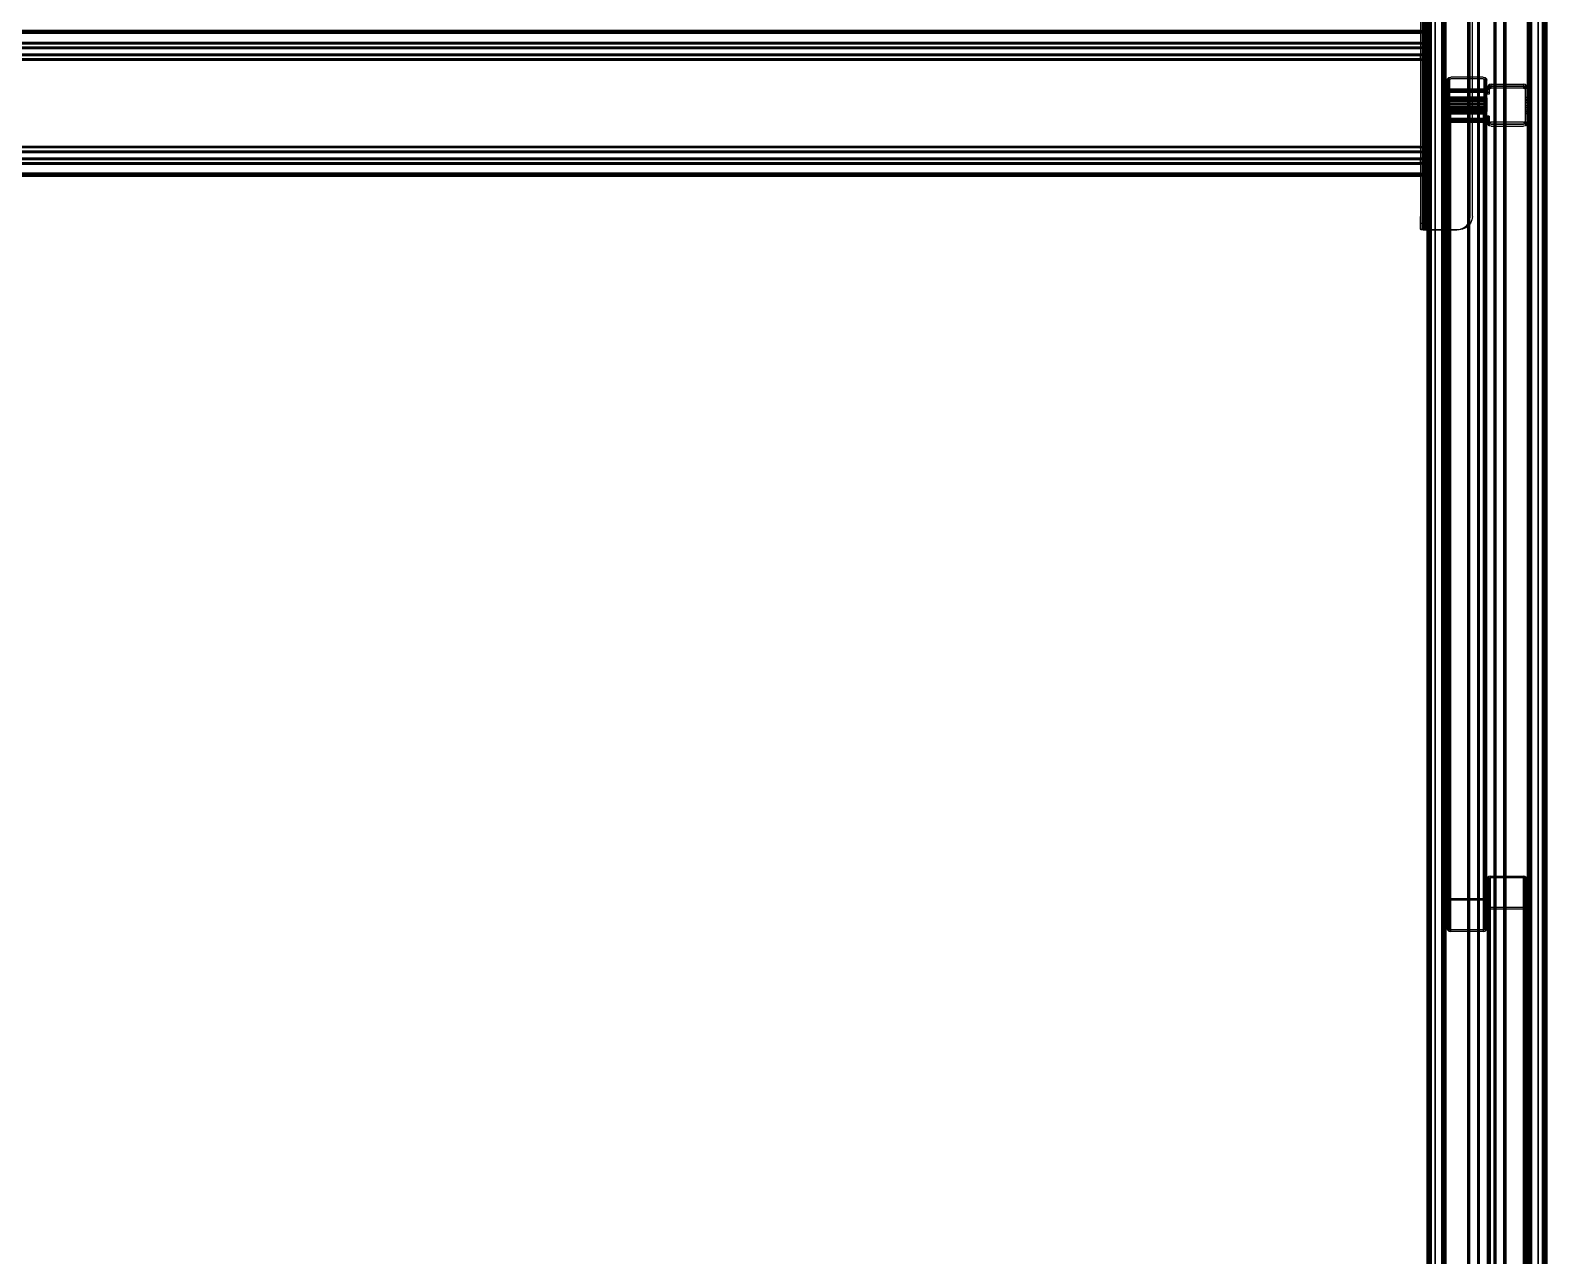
# Model space of a CAD drawing. Header units: inches. Extents: x -13 to 423, y -240 to 292.
# Drawn here: x 25.4 to 36.8, y -176.57 to -167.36 of the extents above; entities that cross this region are included whole.
import ezdxf

# ---------------------------------------------------------------- set-up
doc = ezdxf.new("R2010")
doc.units = ezdxf.units.IN
doc.header["$LTSCALE"] = 15
doc.header["$MEASUREMENT"] = 0

# ---------------------------------------------------------------- blocks, each defined once
blk = doc.blocks.new('FRONT_VIEW_BLOCK')
at = {"layer": 'OUTLINES', "color": 5}
for p, q in [((3.5896, 4.7451), (3.5896, -0.1549)), ((3.5897, 4.7456), (3.5897, -0.1544)), ((3.5897, -0.1549), (3.5897, 4.7451)), ((3.59, 4.7456), (3.59, -0.1544)), ((3.59, 4.7451), (3.59, -0.1549)), ((3.5902, -0.1544), (3.5902, 4.7456)), ((3.5902, 4.7451), (3.5902, -0.1549)), ((3.5912, 4.7456), (3.5912, -0.1544)), ((3.5912, 4.7451), (3.5912, -0.1549)), ((3.5913, -0.1544), (3.5913, 4.7456)), ((3.5913, 4.7451), (3.5913, -0.1549)), ((3.5914, -0.1544), (3.5914, 4.7456)), ((3.5914, -0.1549), (3.5914, 4.7451)), ((3.5915, 4.7456), (3.5915, -0.1544)), ((3.5915, -0.1549), (3.5915, 4.7451)), ((3.592, -0.1544), (3.592, 4.7456)), ((3.592, -0.1549), (3.592, 4.7451)), ((3.5928, 4.7456), (3.5928, -0.1544)), ((3.5928, -0.1549), (3.5928, 4.7451)), ((3.5959, 4.7456), (3.5959, -0.1544)), ((3.5959, -0.1549), (3.5959, 4.7451)), ((3.6008, -0.1544), (3.6008, 4.7456)), ((3.6008, 4.7451), (3.6008, -0.1549)), ((3.6016, 4.7456), (3.6016, -0.1544)), ((3.6016, 4.7451), (3.6016, -0.1549)), ((3.6021, 4.7456), (3.6021, -0.1544)), ((3.6021, -0.1549), (3.6021, 4.7451)), ((3.6022, 4.7456), (3.6022, -0.1544)), ((3.6022, 4.7451), (3.6022, -0.1549)), ((3.6023, -0.1544), (3.6023, 4.7456)), ((3.6023, 4.7451), (3.6023, -0.1549)), ((3.6024, -0.1544), (3.6024, 4.7456)), ((3.6024, -0.1549), (3.6024, 4.7451)), ((3.6034, -0.1544), (3.6034, 4.7456)), ((3.6034, 4.7451), (3.6034, -0.1549)), ((3.6036, -0.1544), (3.6036, 4.7456)), ((3.6036, -0.1549), (3.6036, 4.7451)), ((3.6039, 4.7456), (3.6039, -0.1544)), ((3.6039, -0.1549), (3.6039, 4.7451)), ((3.604, -0.1549), (3.604, 4.7451)), ((3.6204, 4.7456), (3.6204, -0.1544)), ((3.6204, -0.1549), (3.6204, 4.7451)), ((3.6208, -0.1544), (3.6208, 4.7456)), ((3.6208, 4.7451), (3.6208, -0.1549)), ((3.6216, 4.7456), (3.6216, -0.1544)), ((3.6216, -0.1549), (3.6216, 4.7451)), ((3.6278, 4.7456), (3.6278, -0.1544)), ((3.6278, -0.1549), (3.6278, 4.7451)), ((3.6286, -0.1544), (3.6286, 4.7456)), ((3.6286, 4.7451), (3.6286, -0.1549)), ((3.629, 4.7456), (3.629, -0.1544)), ((3.629, -0.1549), (3.629, 4.7451)), ((3.6401, -0.1544), (3.6401, 4.7456)), ((3.6401, 4.7451), (3.6401, -0.1549)), ((3.6405, 4.7456), (3.6405, -0.1544)), ((3.6405, -0.1549), (3.6405, 4.7451)), ((3.6413, -0.1544), (3.6413, 4.7456)), ((3.6413, 4.7451), (3.6413, -0.1549)), ((3.6475, -0.1544), (3.6475, 4.7456)), ((3.6475, 4.7451), (3.6475, -0.1549)), ((3.6483, 4.7456), (3.6483, -0.1544)), ((3.6483, -0.1549), (3.6483, 4.7451)), ((3.6484, 4.7456), (3.6484, -0.1544)), ((3.6484, -0.1549), (3.6484, 4.7451)), ((3.6488, -0.1544), (3.6488, 4.7456)), ((3.6488, 4.7451), (3.6488, -0.1549)), ((3.6651, -0.1544), (3.6651, 4.7456)), ((3.6653, -0.1544), (3.6653, 4.7456)), ((3.6653, 4.7451), (3.6653, -0.1549)), ((3.6655, -0.1544), (3.6655, 4.7456)), ((3.6655, -0.1549), (3.6655, 4.7451)), ((3.6658, 4.7456), (3.6658, -0.1544)), ((3.6658, -0.1549), (3.6658, 4.7451)), ((3.6667, -0.1544), (3.6667, 4.7456)), ((3.6667, -0.1549), (3.6667, 4.7451)), ((3.6668, 4.7456), (3.6668, -0.1544)), ((3.6668, -0.1549), (3.6668, 4.7451)), ((3.6669, 4.7456), (3.6669, -0.1544)), ((3.6669, 4.7451), (3.6669, -0.1549)), ((3.667, -0.1544), (3.667, 4.7456)), ((3.667, 4.7451), (3.667, -0.1549)), ((3.6675, 4.7456), (3.6675, -0.1544)), ((3.6675, 4.7451), (3.6675, -0.1549)), ((3.6683, 4.7456), (3.6683, -0.1544)), ((3.6683, -0.1549), (3.6683, 4.7451)), ((3.6732, -0.1544), (3.6732, 4.7456)), ((3.6732, 4.7451), (3.6732, -0.1549)), ((3.6764, -0.1544), (3.6764, 4.7456)), ((3.6764, 4.7451), (3.6764, -0.1549)), ((3.6772, -0.1544), (3.6772, 4.7456)), ((3.6772, -0.1549), (3.6772, 4.7451)), ((3.6777, -0.1544), (3.6777, 4.7456)), ((3.6777, 4.7451), (3.6777, -0.1549)), ((3.6778, -0.1544), (3.6778, 4.7456)), ((3.6778, -0.1549), (3.6778, 4.7451)), ((3.6779, 4.7456), (3.6779, -0.1544)), ((3.6779, -0.1549), (3.6779, 4.7451)), ((3.678, 4.7456), (3.678, -0.1544)), ((3.678, 4.7451), (3.678, -0.1549)), ((3.6789, 4.7456), (3.6789, -0.1544)), ((3.6789, -0.1549), (3.6789, 4.7451)), ((3.6791, 4.7456), (3.6791, -0.1544)), ((3.6791, 4.7451), (3.6791, -0.1549)), ((3.6794, -0.1544), (3.6794, 4.7456)), ((3.6794, 4.7451), (3.6794, -0.1549)), ((3.6796, 4.7456), (3.6796, -0.1544)), ((3.5851, 4.1143), (3.5851, 4.3143)), ((3.5862, 4.1143), (3.5862, 4.3143)), ((3.5867, 4.3143), (3.5867, 4.1143)), ((3.5877, 4.3143), (3.5877, 4.1143)), ((3.5878, 4.1143), (3.5878, 4.3143)), ((3.5885, 4.3143), (3.5885, 4.1143)), ((3.5894, 4.3143), (3.5894, 4.1143)), ((3.5899, 4.1143), (3.5899, 4.3143)), ((3.5901, 4.1143), (3.5901, 4.3143)), ((3.5907, 4.3143), (3.5907, 4.1143)), ((3.591, 4.1143), (3.591, 4.3143)), ((3.5915, 4.3143), (3.5915, 4.1143)), ((3.5923, 4.1143), (3.5923, 4.3143)), ((3.5847, 4.3043), (3.5847, 4.1243)), ((3.5863, 4.3043), (3.5863, 4.1243)), ((3.5882, 4.3043), (3.5882, 4.1243)), ((3.5898, 4.1243), (3.5898, 4.3043)), ((3.6222, 4.1243), (3.6222, 4.3043)), ((3.6238, 4.1243), (3.6238, 4.3043)), ((3.5847, 4.264), (-0.4153, 4.264)), ((3.5847, 4.2631), (-0.4153, 4.2631)), ((-0.4153, 4.2629), (3.5847, 4.2629)), ((-0.4153, 4.2625), (3.5847, 4.2625)), ((-0.4153, 4.2619), (3.5847, 4.2619)), ((-0.4137, 4.264), (3.5863, 4.264)), ((-0.4137, 4.2631), (3.5863, 4.2631)), ((3.5863, 4.2629), (-0.4137, 4.2629)), ((3.5863, 4.2625), (-0.4137, 4.2625)), ((3.5863, 4.2619), (-0.4137, 4.2619)), ((3.5847, 4.2631), (3.5847, 4.264)), ((3.5847, 4.2619), (3.5847, 4.2631)), ((3.5847, 4.2619), (3.5847, 4.2625)), ((3.5847, 4.2619), (3.5847, 4.2554)), ((3.5863, 4.264), (3.5863, 4.2631)), ((3.5863, 4.2631), (3.5863, 4.2619)), ((3.5863, 4.2625), (3.5863, 4.2619)), ((3.5863, 4.2619), (3.5863, 4.2554)), ((3.5847, 4.2551), (-0.4153, 4.2551)), ((-0.4153, 4.2547), (3.5847, 4.2547)), ((3.5847, 4.2541), (-0.4153, 4.2541)), ((-0.4153, 4.2515), (3.5847, 4.2515)), ((3.5847, 4.2509), (-0.4153, 4.2509)), ((-0.4153, 4.2506), (3.5847, 4.2506)), ((-0.4137, 4.2551), (3.5863, 4.2551)), ((3.5863, 4.2547), (-0.4137, 4.2547)), ((-0.4137, 4.2541), (3.5863, 4.2541)), ((3.5863, 4.2515), (-0.4137, 4.2515)), ((-0.4137, 4.2509), (3.5863, 4.2509)), ((3.5863, 4.2506), (-0.4137, 4.2506)), ((3.5847, 4.2547), (3.5847, 4.2554)), ((3.5847, 4.2541), (3.5847, 4.2547)), ((3.5847, 4.2545), (3.5847, 4.2521)), ((3.5847, 4.2536), (3.5847, 4.2541)), ((3.5847, 4.2536), (3.5847, 4.2511)), ((3.5847, 4.2515), (3.5847, 4.2521)), ((3.5847, 4.2509), (3.5847, 4.2515)), ((3.5847, 4.2502), (3.5847, 4.2509)), ((3.5847, 4.2502), (3.5847, 4.2465)), ((3.5863, 4.2554), (3.5863, 4.2547)), ((3.5863, 4.2547), (3.5863, 4.2541)), ((3.5863, 4.2545), (3.5863, 4.2521)), ((3.5863, 4.2541), (3.5863, 4.2536)), ((3.5863, 4.2511), (3.5863, 4.2536)), ((3.5863, 4.2521), (3.5863, 4.2515)), ((3.5863, 4.2515), (3.5863, 4.2509)), ((3.5863, 4.2509), (3.5863, 4.2502)), ((3.5863, 4.2502), (3.5863, 4.2465)), ((-0.4153, 4.2461), (3.5847, 4.2461)), ((3.5847, 4.2458), (-0.4153, 4.2458)), ((-0.4153, 4.2451), (3.5847, 4.2451)), ((3.5847, 4.2426), (-0.4153, 4.2426)), ((-0.4153, 4.242), (3.5847, 4.242)), ((-0.4153, 4.2419), (3.5847, 4.2419)), ((3.5847, 4.2416), (-0.4153, 4.2416)), ((3.5863, 4.2461), (-0.4137, 4.2461)), ((-0.4137, 4.2458), (3.5863, 4.2458)), ((3.5863, 4.2451), (-0.4137, 4.2451)), ((-0.4137, 4.2426), (3.5863, 4.2426)), ((3.5863, 4.242), (-0.4137, 4.242)), ((3.5863, 4.2419), (-0.4137, 4.2419)), ((-0.4137, 4.2416), (3.5863, 4.2416)), ((3.5847, 4.2465), (3.5847, 4.2458)), ((3.5847, 4.2458), (3.5847, 4.2451)), ((3.5847, 4.2455), (3.5847, 4.2431)), ((3.5847, 4.2422), (3.5847, 4.2446)), ((3.5847, 4.2426), (3.5847, 4.242)), ((3.5847, 4.242), (3.5847, 4.2413)), ((3.5847, 4.2413), (3.5847, 4.1773)), ((3.5863, 4.2458), (3.5863, 4.2465)), ((3.5863, 4.2451), (3.5863, 4.2458)), ((3.5863, 4.2455), (3.5863, 4.2431)), ((3.5863, 4.2446), (3.5863, 4.2422)), ((3.5863, 4.242), (3.5863, 4.2426)), ((3.5863, 4.2413), (3.5863, 4.242)), ((3.5863, 4.2413), (3.5863, 4.1773)), ((3.6047, 4.2266), (3.6051, 4.2277)), ((3.6051, 4.2277), (3.6061, 4.2286)), ((3.6051, 4.2277), (3.6051, 3.6105)), ((3.6061, 4.2286), (3.6075, 4.2289)), ((3.6061, 4.2286), (3.6061, 3.6113)), ((3.6061, 4.2266), (3.6063, 4.2272)), ((3.6063, 4.2272), (3.6068, 4.2276)), ((3.6063, 3.6099), (3.6063, 4.2272)), ((3.6068, 4.2276), (3.6075, 4.2277)), ((3.6068, 3.6103), (3.6068, 4.2276)), ((3.6319, 4.2289), (3.6075, 4.2289)), ((3.6319, 4.2277), (3.6075, 4.2277)), ((3.6319, 4.2289), (3.6333, 4.2286)), ((3.6319, 4.2277), (3.6326, 4.2276)), ((3.6326, 3.6103), (3.6326, 4.2276)), ((3.6326, 4.2276), (3.6331, 4.2272)), ((3.6331, 3.6099), (3.6331, 4.2272)), ((3.6331, 4.2272), (3.6333, 4.2266)), ((3.6333, 4.2286), (3.6343, 4.2277)), ((3.6333, 4.2286), (3.6333, 3.6113)), ((3.6343, 4.2277), (3.6347, 4.2266)), ((3.6343, 4.2277), (3.6343, 3.6105)), ((3.604, 4.2201), (3.604, 4.2194)), ((3.604, 4.2193), (3.604, 4.2201)), ((3.604, 4.2201), (3.633, 4.2201)), ((3.604, 4.2193), (3.604, 4.22)), ((3.604, 4.22), (3.604, 4.2192)), ((3.604, 4.22), (3.633, 4.22)), ((3.604, 4.2197), (3.604, 4.219)), ((3.604, 4.2197), (3.633, 4.2197)), ((3.604, 4.2189), (3.604, 4.2196)), ((3.633, 4.2196), (3.604, 4.2196)), ((3.604, 4.2187), (3.604, 4.2194)), ((3.633, 4.2194), (3.604, 4.2194)), ((3.633, 4.2193), (3.604, 4.2193)), ((3.604, 4.2193), (3.604, 4.2186)), ((3.633, 4.2192), (3.604, 4.2192)), ((3.633, 4.219), (3.604, 4.219)), ((3.633, 4.2189), (3.604, 4.2189)), ((3.633, 4.2187), (3.604, 4.2187)), ((3.604, 4.2187), (3.604, 4.2181)), ((3.633, 4.2186), (3.604, 4.2186)), ((3.604, 4.218), (3.604, 4.2186)), ((3.633, 4.2181), (3.604, 4.2181)), ((3.633, 4.218), (3.604, 4.218)), ((3.604, 4.2176), (3.633, 4.2176)), ((3.633, 4.2175), (3.604, 4.2175)), ((3.604, 4.2171), (3.604, 4.2164)), ((3.604, 4.2163), (3.604, 4.2169)), ((3.604, 4.2157), (3.604, 4.2163)), ((3.604, 4.2159), (3.604, 4.2153)), ((3.604, 4.2151), (3.604, 4.2157)), ((3.6047, 4.2266), (3.6047, 4.2239)), ((3.6047, 3.6093), (3.6047, 4.2266)), ((3.6047, 4.2239), (3.6047, 3.6067)), ((3.6061, 4.2239), (3.6047, 4.2239)), ((3.6061, 3.6093), (3.6061, 4.2266)), ((3.6061, 4.2266), (3.6061, 4.2239)), ((3.6061, 4.2239), (3.6061, 3.6067)), ((3.633, 4.2194), (3.633, 4.2201)), ((3.633, 4.2201), (3.633, 4.2193)), ((3.633, 4.22), (3.633, 4.2193)), ((3.633, 4.2192), (3.633, 4.22)), ((3.633, 4.219), (3.633, 4.2197)), ((3.633, 4.2196), (3.633, 4.2189)), ((3.633, 4.2194), (3.633, 4.2187)), ((3.633, 4.2186), (3.633, 4.2193)), ((3.633, 4.2181), (3.633, 4.2187)), ((3.633, 4.2186), (3.633, 4.218)), ((3.633, 4.2164), (3.633, 4.2171)), ((3.633, 4.2169), (3.633, 4.2163)), ((3.633, 4.2163), (3.633, 4.2157)), ((3.633, 4.2153), (3.633, 4.2159)), ((3.633, 4.2157), (3.633, 4.2151)), ((3.6333, 4.2064), (3.6333, 4.2266)), ((3.6347, 4.2064), (3.6347, 4.2266)), ((3.6355, 4.2222), (3.6351, 4.2208)), ((3.6351, 4.2176), (3.6351, 4.2208)), ((3.6351, 4.2208), (3.6351, 4.2193)), ((3.6351, 4.2193), (3.6355, 4.2207)), ((3.6351, 4.2161), (3.6351, 4.2193)), ((3.6351, 4.2161), (3.6351, 4.2176)), ((3.6351, 4.2176), (3.6365, 4.2176)), ((3.6365, 4.2161), (3.6351, 4.2161)), ((3.6365, 4.2233), (3.6355, 4.2222)), ((3.6355, 4.2222), (3.6355, 4.2207)), ((3.6355, 4.2207), (3.6365, 4.2217)), ((3.6379, 4.2236), (3.6365, 4.2233)), ((3.6365, 4.2233), (3.6365, 4.2217)), ((3.6365, 4.2217), (3.6379, 4.2221)), ((3.6367, 4.2215), (3.6365, 4.2208)), ((3.6365, 4.2208), (3.6365, 4.2193)), ((3.6365, 4.2176), (3.6365, 4.2208)), ((3.6365, 4.2193), (3.6367, 4.22)), ((3.6365, 4.2193), (3.6365, 4.2161)), ((3.6365, 4.2176), (3.6365, 4.2161)), ((3.6372, 4.2221), (3.6367, 4.2215)), ((3.6367, 4.22), (3.6367, 4.2215)), ((3.6367, 4.22), (3.6372, 4.2205)), ((3.6379, 4.2222), (3.6372, 4.2221)), ((3.6372, 4.2205), (3.6372, 4.2221)), ((3.6372, 4.2205), (3.6379, 4.2207)), ((3.6379, 4.2221), (3.6379, 4.2236)), ((3.6379, 4.2236), (3.6623, 4.2236)), ((3.6379, 4.2207), (3.6379, 4.2222)), ((3.6379, 4.2222), (3.6623, 4.2222)), ((3.6623, 4.2221), (3.6379, 4.2221)), ((3.6623, 4.2207), (3.6379, 4.2207)), ((3.6623, 4.2236), (3.6623, 4.2221)), ((3.6637, 4.2233), (3.6623, 4.2236)), ((3.663, 4.2221), (3.6623, 4.2222)), ((3.6623, 4.2222), (3.6623, 4.2207)), ((3.6623, 4.2221), (3.6637, 4.2217)), ((3.6623, 4.2207), (3.663, 4.2205)), ((3.663, 4.2205), (3.663, 4.2221)), ((3.6635, 4.2215), (3.663, 4.2221)), ((3.663, 4.2205), (3.6635, 4.22)), ((3.6635, 4.22), (3.6635, 4.2215)), ((3.6637, 4.2208), (3.6635, 4.2215)), ((3.6635, 4.22), (3.6637, 4.2193)), ((3.6637, 4.2233), (3.6637, 4.2217)), ((3.6647, 4.2222), (3.6637, 4.2233)), ((3.6637, 4.2217), (3.6647, 4.2207)), ((3.6637, 4.2208), (3.6637, 4.1964)), ((3.6637, 4.1949), (3.6637, 4.2193)), ((3.6647, 4.2222), (3.6647, 4.2207)), ((3.6651, 4.2208), (3.6647, 4.2222)), ((3.6647, 4.2207), (3.6651, 4.2193)), ((3.6651, 4.2208), (3.6651, 4.1964)), ((3.6651, 4.1949), (3.6651, 4.2193)), ((3.6038, 4.2087), (3.6038, 4.2093)), ((3.6038, 4.2089), (3.6038, 4.2076)), ((3.6038, 4.2076), (3.6038, 4.2088)), ((3.6038, 4.2081), (3.6038, 4.2088)), ((3.6038, 4.2085), (3.6038, 4.2078)), ((3.6038, 4.2073), (3.6038, 4.2079)), ((3.6038, 4.2072), (3.6038, 4.2066)), ((3.6038, 4.2071), (3.6038, 4.2062)), ((3.6038, 4.2063), (3.6038, 4.2071)), ((3.6038, 4.2067), (3.6038, 4.2061)), ((3.6038, 4.2058), (3.6038, 4.2064)), ((3.604, 4.214), (3.604, 4.2132)), ((3.633, 4.214), (3.604, 4.214)), ((3.604, 4.2129), (3.604, 4.2138)), ((3.604, 4.2138), (3.633, 4.2138)), ((3.604, 4.2136), (3.633, 4.2136)), ((3.604, 4.2128), (3.604, 4.2133)), ((3.604, 4.2133), (3.633, 4.2133)), ((3.633, 4.2132), (3.604, 4.2132)), ((3.633, 4.2129), (3.604, 4.2129)), ((3.604, 4.2128), (3.604, 4.2122)), ((3.604, 4.2115), (3.604, 4.2123)), ((3.604, 4.2122), (3.604, 4.2114)), ((3.604, 4.2121), (3.633, 4.2121)), ((3.604, 4.2119), (3.604, 4.2109)), ((3.633, 4.2119), (3.604, 4.2119)), ((3.633, 4.2118), (3.604, 4.2118)), ((3.604, 4.2106), (3.604, 4.2116)), ((3.633, 4.2116), (3.604, 4.2116)), ((3.604, 4.2107), (3.604, 4.2115)), ((3.604, 4.2114), (3.604, 4.2105)), ((3.633, 4.2111), (3.604, 4.2111)), ((3.633, 4.2109), (3.604, 4.2109)), ((3.604, 4.2108), (3.633, 4.2108)), ((3.604, 4.2097), (3.604, 4.2107)), ((3.633, 4.2106), (3.604, 4.2106)), ((3.604, 4.2106), (3.604, 4.2101)), ((3.604, 4.2105), (3.604, 4.2096)), ((3.604, 4.2093), (3.604, 4.2098)), ((3.604, 4.2087), (3.604, 4.2097)), ((3.604, 4.2096), (3.633, 4.2096)), ((3.604, 4.2096), (3.604, 4.2086)), ((3.604, 4.2095), (3.604, 4.2085)), ((3.633, 4.2095), (3.604, 4.2095)), ((3.604, 4.2093), (3.604, 4.2087)), ((3.633, 4.2093), (3.604, 4.2093)), ((3.604, 4.2082), (3.604, 4.2092)), ((3.633, 4.2092), (3.604, 4.2092)), ((3.604, 4.2076), (3.604, 4.2089)), ((3.604, 4.2088), (3.604, 4.2076)), ((3.604, 4.2088), (3.604, 4.2081)), ((3.604, 4.2077), (3.604, 4.2087)), ((3.633, 4.2086), (3.604, 4.2086)), ((3.604, 4.2086), (3.604, 4.208)), ((3.604, 4.2086), (3.604, 4.2075)), ((3.604, 4.2078), (3.604, 4.2085)), ((3.633, 4.2085), (3.604, 4.2085)), ((3.604, 4.2083), (3.633, 4.2083)), ((3.604, 4.2077), (3.604, 4.2083)), ((3.633, 4.2082), (3.604, 4.2082)), ((3.604, 4.208), (3.604, 4.2075)), ((3.604, 4.2079), (3.604, 4.2073)), ((3.604, 4.2066), (3.604, 4.2077)), ((3.604, 4.2075), (3.604, 4.2065)), ((3.604, 4.2066), (3.604, 4.2072)), ((3.604, 4.2062), (3.604, 4.2071)), ((3.604, 4.2071), (3.604, 4.2063)), ((3.604, 4.207), (3.604, 4.206)), ((3.633, 4.207), (3.604, 4.207)), ((3.604, 4.2061), (3.604, 4.2067)), ((3.604, 4.2057), (3.604, 4.2067)), ((3.633, 4.2067), (3.604, 4.2067)), ((3.633, 4.2066), (3.604, 4.2066)), ((3.604, 4.2056), (3.604, 4.2066)), ((3.604, 4.2065), (3.604, 4.2055)), ((3.604, 4.2064), (3.604, 4.2058)), ((3.633, 4.206), (3.604, 4.206)), ((3.604, 4.206), (3.604, 4.2054)), ((3.633, 4.2057), (3.604, 4.2057)), ((3.604, 4.2051), (3.604, 4.2057)), ((3.604, 4.2047), (3.604, 4.2056)), ((3.604, 4.2055), (3.604, 4.2045)), ((3.604, 4.2049), (3.604, 4.2044)), ((3.604, 4.2038), (3.604, 4.2047)), ((3.604, 4.2046), (3.604, 4.2036)), ((3.633, 4.2046), (3.604, 4.2046)), ((3.604, 4.2045), (3.604, 4.2037)), ((3.604, 4.2044), (3.633, 4.2044)), ((3.604, 4.2034), (3.604, 4.2043)), ((3.633, 4.2043), (3.604, 4.2043)), ((3.6047, 4.209), (3.6047, 4.2064)), ((3.6047, 3.5918), (3.6047, 4.209)), ((3.6047, 4.209), (3.6061, 4.209)), ((3.6047, 4.2064), (3.6047, 3.5891)), ((3.6051, 4.2052), (3.6047, 4.2064)), ((3.6051, 4.2052), (3.6051, 3.5879)), ((3.6061, 4.2044), (3.6051, 4.2052)), ((3.6061, 4.209), (3.6061, 4.2064)), ((3.6061, 4.209), (3.6061, 3.5918)), ((3.6063, 4.2058), (3.6061, 4.2064)), ((3.6061, 4.2064), (3.6061, 3.5891)), ((3.6061, 4.2044), (3.6061, 3.5871)), ((3.6075, 4.2041), (3.6061, 4.2044)), ((3.6063, 3.5885), (3.6063, 4.2058)), ((3.6068, 4.2054), (3.6063, 4.2058)), ((3.6068, 3.5881), (3.6068, 4.2054)), ((3.6075, 4.2052), (3.6068, 4.2054)), ((3.6075, 3.5879), (3.6075, 4.2052)), ((3.6075, 4.2052), (3.6319, 4.2052)), ((3.6326, 4.2054), (3.6319, 4.2052)), ((3.6319, 4.2052), (3.6319, 3.5879)), ((3.6333, 4.2044), (3.6319, 4.2041)), ((3.6331, 4.2058), (3.6326, 4.2054)), ((3.6326, 3.5881), (3.6326, 4.2054)), ((3.633, 4.2132), (3.633, 4.214)), ((3.633, 4.2138), (3.633, 4.2129)), ((3.633, 4.2133), (3.633, 4.2128)), ((3.633, 4.2122), (3.633, 4.2128)), ((3.633, 4.2123), (3.633, 4.2115)), ((3.633, 4.2114), (3.633, 4.2122)), ((3.633, 4.2109), (3.633, 4.2119)), ((3.633, 4.2116), (3.633, 4.2106)), ((3.633, 4.2115), (3.633, 4.2107)), ((3.633, 4.2105), (3.633, 4.2114)), ((3.633, 4.2107), (3.633, 4.2097)), ((3.633, 4.2101), (3.633, 4.2106)), ((3.633, 4.2096), (3.633, 4.2105)), ((3.633, 4.2098), (3.633, 4.2093)), ((3.633, 4.2097), (3.633, 4.2087)), ((3.633, 4.2086), (3.633, 4.2096)), ((3.633, 4.2085), (3.633, 4.2095)), ((3.633, 4.2092), (3.633, 4.2082)), ((3.633, 4.2087), (3.633, 4.2077)), ((3.633, 4.208), (3.633, 4.2086)), ((3.633, 4.2075), (3.633, 4.2086)), ((3.633, 4.2083), (3.633, 4.2077)), ((3.633, 4.2075), (3.633, 4.208)), ((3.633, 4.2077), (3.633, 4.2066)), ((3.633, 4.2065), (3.633, 4.2075)), ((3.633, 4.2072), (3.633, 4.2066)), ((3.633, 4.206), (3.633, 4.207)), ((3.633, 4.2067), (3.633, 4.2057)), ((3.633, 4.2066), (3.633, 4.2056)), ((3.633, 4.2055), (3.633, 4.2065)), ((3.633, 4.2054), (3.633, 4.206)), ((3.633, 4.2057), (3.633, 4.2051)), ((3.633, 4.2056), (3.633, 4.2047)), ((3.633, 4.2045), (3.633, 4.2055)), ((3.633, 4.2044), (3.633, 4.2049)), ((3.633, 4.2047), (3.633, 4.2038)), ((3.633, 4.2036), (3.633, 4.2046)), ((3.633, 4.2037), (3.633, 4.2045)), ((3.633, 4.2043), (3.633, 4.2034)), ((3.6333, 4.2064), (3.6331, 4.2058)), ((3.6331, 3.5885), (3.6331, 4.2058)), ((3.6333, 4.2135), (3.6347, 4.2135)), ((3.6333, 4.2126), (3.6333, 4.2135)), ((3.6333, 4.2135), (3.6333, 4.2119)), ((3.6333, 4.2126), (3.6347, 4.2126)), ((3.6333, 4.2096), (3.6333, 4.2126)), ((3.6333, 4.2119), (3.6347, 4.2119)), ((3.6333, 4.2119), (3.6333, 4.2085)), ((3.6347, 4.2096), (3.6333, 4.2096)), ((3.6333, 4.2058), (3.6333, 4.2096)), ((3.6333, 4.2085), (3.6347, 4.2085)), ((3.6333, 4.2085), (3.6333, 4.2049)), ((3.6333, 4.2058), (3.6347, 4.2058)), ((3.6333, 4.2031), (3.6333, 4.2058)), ((3.6343, 4.2052), (3.6333, 4.2044)), ((3.6333, 4.2049), (3.6347, 4.2049)), ((3.6333, 4.2049), (3.6333, 4.2027)), ((3.6333, 4.2044), (3.6333, 3.5871)), ((3.6347, 4.2064), (3.6343, 4.2052)), ((3.6343, 4.2052), (3.6343, 3.5879)), ((3.6347, 4.2135), (3.6347, 4.2126)), ((3.6347, 4.2119), (3.6347, 4.2135)), ((3.6347, 4.2126), (3.6347, 4.2096)), ((3.6347, 4.2085), (3.6347, 4.2119)), ((3.6347, 4.2096), (3.6347, 4.2058)), ((3.6347, 4.2049), (3.6347, 4.2085)), ((3.6347, 4.2058), (3.6347, 4.2031)), ((3.6347, 4.2027), (3.6347, 4.2049)), ((3.6637, 4.2138), (3.6651, 4.2138)), ((3.6637, 4.2138), (3.6637, 4.2114)), ((3.6637, 4.2123), (3.6651, 4.2123)), ((3.6637, 4.2098), (3.6637, 4.2123)), ((3.6637, 4.2122), (3.6651, 4.2122)), ((3.6637, 4.2122), (3.6637, 4.2098)), ((3.6637, 4.2114), (3.6651, 4.2114)), ((3.6637, 4.2114), (3.6637, 4.2076)), ((3.6637, 4.2077), (3.6637, 4.2114)), ((3.6637, 4.2098), (3.6651, 4.2098)), ((3.6637, 4.2061), (3.6637, 4.2098)), ((3.6637, 4.2077), (3.6651, 4.2077)), ((3.6637, 4.2044), (3.6637, 4.2077)), ((3.6637, 4.2076), (3.6651, 4.2076)), ((3.6637, 4.2076), (3.6637, 4.2044)), ((3.6637, 4.2061), (3.6651, 4.2061)), ((3.6637, 4.2029), (3.6637, 4.2061)), ((3.6637, 4.2044), (3.6651, 4.2044)), ((3.6637, 4.2044), (3.6637, 4.2031)), ((3.6651, 4.2138), (3.6651, 4.2114)), ((3.6651, 4.2123), (3.6651, 4.2098)), ((3.6651, 4.2098), (3.6651, 4.2122)), ((3.6651, 4.2114), (3.6651, 4.2077)), ((3.6651, 4.2076), (3.6651, 4.2114)), ((3.6651, 4.2061), (3.6651, 4.2098)), ((3.6651, 4.2077), (3.6651, 4.2044)), ((3.6651, 4.2044), (3.6651, 4.2076)), ((3.6651, 4.2029), (3.6651, 4.2061)), ((3.6651, 4.2044), (3.6651, 4.2031)), ((3.633, 4.2041), (3.604, 4.2041)), ((3.604, 4.2031), (3.604, 4.2038)), ((3.604, 4.2037), (3.604, 4.203)), ((3.633, 4.2036), (3.604, 4.2036)), ((3.633, 4.2034), (3.604, 4.2034)), ((3.604, 4.2034), (3.604, 4.2029)), ((3.604, 4.2031), (3.633, 4.2031)), ((3.604, 4.2025), (3.604, 4.2031)), ((3.604, 4.203), (3.604, 4.2024)), ((3.604, 4.2021), (3.604, 4.2026)), ((3.604, 4.2023), (3.604, 4.2014)), ((3.633, 4.2023), (3.604, 4.2023)), ((3.604, 4.2012), (3.604, 4.202)), ((3.633, 4.202), (3.604, 4.202)), ((3.604, 4.2019), (3.633, 4.2019)), ((3.604, 4.2017), (3.633, 4.2017)), ((3.604, 4.2014), (3.633, 4.2014)), ((3.633, 4.2012), (3.604, 4.2012)), ((3.604, 4.2001), (3.604, 4.1995)), ((3.604, 4.1994), (3.604, 4.1999)), ((3.604, 4.1995), (3.604, 4.1989)), ((3.604, 4.1988), (3.604, 4.1994)), ((3.604, 4.1989), (3.604, 4.1983)), ((3.604, 4.1981), (3.604, 4.1988)), ((3.633, 4.1978), (3.604, 4.1978)), ((3.604, 4.1971), (3.604, 4.1976)), ((3.604, 4.1976), (3.633, 4.1976)), ((3.633, 4.1973), (3.604, 4.1973)), ((3.604, 4.1973), (3.604, 4.1966)), ((3.604, 4.1965), (3.604, 4.1971)), ((3.633, 4.1971), (3.604, 4.1971)), ((3.604, 4.1959), (3.604, 4.1966)), ((3.633, 4.1966), (3.604, 4.1966)), ((3.633, 4.1965), (3.604, 4.1965)), ((3.604, 4.1965), (3.604, 4.1958)), ((3.633, 4.1963), (3.604, 4.1963)), ((3.604, 4.1963), (3.604, 4.1956)), ((3.604, 4.1955), (3.604, 4.1962)), ((3.633, 4.1962), (3.604, 4.1962)), ((3.633, 4.196), (3.604, 4.196)), ((3.604, 4.196), (3.604, 4.1952)), ((3.604, 4.1953), (3.604, 4.196)), ((3.604, 4.1951), (3.604, 4.1959)), ((3.633, 4.1959), (3.604, 4.1959)), ((3.633, 4.1958), (3.604, 4.1958)), ((3.633, 4.1956), (3.604, 4.1956)), ((3.604, 4.1955), (3.633, 4.1955)), ((3.604, 4.1953), (3.633, 4.1953)), ((3.633, 4.1952), (3.604, 4.1952)), ((3.604, 4.1951), (3.633, 4.1951)), ((3.6075, 3.5868), (3.6075, 4.2041)), ((3.6075, 4.2041), (3.6319, 4.2041)), ((3.6319, 4.2041), (3.6319, 3.5868)), ((3.633, 4.2038), (3.633, 4.2031)), ((3.633, 4.203), (3.633, 4.2037)), ((3.633, 4.2029), (3.633, 4.2034)), ((3.633, 4.2031), (3.633, 4.2025)), ((3.633, 4.2024), (3.633, 4.203)), ((3.633, 4.2026), (3.633, 4.2021)), ((3.633, 4.2014), (3.633, 4.2023)), ((3.633, 4.202), (3.633, 4.2012)), ((3.633, 4.1995), (3.633, 4.2001)), ((3.633, 4.1999), (3.633, 4.1994)), ((3.633, 4.1989), (3.633, 4.1995)), ((3.633, 4.1994), (3.633, 4.1988)), ((3.633, 4.1983), (3.633, 4.1989)), ((3.633, 4.1988), (3.633, 4.1981)), ((3.633, 4.1976), (3.633, 4.1971)), ((3.633, 4.1966), (3.633, 4.1973)), ((3.633, 4.1971), (3.633, 4.1965)), ((3.633, 4.1966), (3.633, 4.1959)), ((3.633, 4.1958), (3.633, 4.1965)), ((3.633, 4.1956), (3.633, 4.1963)), ((3.633, 4.1962), (3.633, 4.1955)), ((3.633, 4.1952), (3.633, 4.196)), ((3.633, 4.196), (3.633, 4.1953)), ((3.633, 4.1959), (3.633, 4.1951)), ((3.6333, 4.2031), (3.6347, 4.2031)), ((3.6333, 4.2027), (3.6347, 4.2027)), ((3.6351, 4.1964), (3.6351, 4.1996)), ((3.6351, 4.1996), (3.6351, 4.1981)), ((3.6365, 4.1996), (3.6351, 4.1996)), ((3.6351, 4.1981), (3.6351, 4.1949)), ((3.6351, 4.1981), (3.6365, 4.1981)), ((3.6351, 4.1964), (3.6355, 4.195)), ((3.6351, 4.1949), (3.6351, 4.1964)), ((3.6355, 4.1935), (3.6351, 4.1949)), ((3.6355, 4.195), (3.6365, 4.194)), ((3.6355, 4.195), (3.6355, 4.1935)), ((3.6365, 4.1924), (3.6355, 4.1935)), ((3.6365, 4.1964), (3.6365, 4.1996)), ((3.6365, 4.1996), (3.6365, 4.1981)), ((3.6365, 4.1981), (3.6365, 4.1949)), ((3.6365, 4.1964), (3.6367, 4.1957)), ((3.6365, 4.1949), (3.6365, 4.1964)), ((3.6367, 4.1942), (3.6365, 4.1949)), ((3.6365, 4.194), (3.6379, 4.1936)), ((3.6365, 4.194), (3.6365, 4.1924)), ((3.6367, 4.1942), (3.6367, 4.1957)), ((3.6367, 4.1957), (3.6372, 4.1952)), ((3.6372, 4.1936), (3.6367, 4.1942)), ((3.6372, 4.1936), (3.6372, 4.1952)), ((3.6372, 4.1952), (3.6379, 4.195)), ((3.6379, 4.1935), (3.6372, 4.1936)), ((3.6623, 4.195), (3.6379, 4.195)), ((3.6623, 4.1936), (3.6379, 4.1936)), ((3.6379, 4.1935), (3.6623, 4.1935)), ((3.6623, 4.195), (3.663, 4.1952)), ((3.6623, 4.1936), (3.6637, 4.194)), ((3.663, 4.1936), (3.6623, 4.1935)), ((3.663, 4.1952), (3.6635, 4.1957)), ((3.663, 4.1936), (3.663, 4.1952)), ((3.6635, 4.1942), (3.663, 4.1936)), ((3.6635, 4.1957), (3.6637, 4.1964)), ((3.6635, 4.1942), (3.6635, 4.1957)), ((3.6637, 4.1949), (3.6635, 4.1942)), ((3.6637, 4.2031), (3.6651, 4.2031)), ((3.6637, 4.2029), (3.6651, 4.2029)), ((3.6637, 4.2016), (3.6637, 4.2029)), ((3.6637, 4.2016), (3.6651, 4.2016)), ((3.6637, 4.194), (3.6647, 4.195)), ((3.6637, 4.194), (3.6637, 4.1924)), ((3.6647, 4.1935), (3.6637, 4.1924)), ((3.6647, 4.195), (3.6651, 4.1964)), ((3.6647, 4.195), (3.6647, 4.1935)), ((3.6651, 4.1949), (3.6647, 4.1935)), ((3.6651, 4.2016), (3.6651, 4.2029)), ((3.6379, 4.1921), (3.6365, 4.1924)), ((3.6379, 4.1921), (3.6623, 4.1921)), ((3.6637, 4.1924), (3.6623, 4.1921)), ((3.5847, 4.1769), (-0.4153, 4.1769)), ((-0.4153, 4.1766), (3.5847, 4.1766)), ((3.5847, 4.176), (-0.4153, 4.176)), ((3.5847, 4.1734), (-0.4153, 4.1734)), ((-0.4153, 4.1728), (3.5847, 4.1728)), ((3.5847, 4.1724), (-0.4153, 4.1724)), ((-0.4137, 4.1769), (3.5863, 4.1769)), ((3.5863, 4.1766), (-0.4137, 4.1766)), ((-0.4137, 4.176), (3.5863, 4.176)), ((-0.4137, 4.1734), (3.5863, 4.1734)), ((3.5863, 4.1728), (-0.4137, 4.1728)), ((-0.4137, 4.1724), (3.5863, 4.1724)), ((3.5847, 4.1766), (3.5847, 4.1773)), ((3.5847, 4.176), (3.5847, 4.1766)), ((3.5847, 4.1764), (3.5847, 4.1739)), ((3.5847, 4.1754), (3.5847, 4.176)), ((3.5847, 4.1754), (3.5847, 4.173)), ((3.5847, 4.1734), (3.5847, 4.1728)), ((3.5847, 4.1728), (3.5847, 4.1721)), ((3.5847, 4.1721), (3.5847, 4.1683)), ((3.5863, 4.1773), (3.5863, 4.1766)), ((3.5863, 4.1766), (3.5863, 4.176)), ((3.5863, 4.1764), (3.5863, 4.1739)), ((3.5863, 4.176), (3.5863, 4.1754)), ((3.5863, 4.173), (3.5863, 4.1754)), ((3.5863, 4.1728), (3.5863, 4.1734)), ((3.5863, 4.1721), (3.5863, 4.1728)), ((3.5863, 4.1721), (3.5863, 4.1683)), ((-0.4153, 4.168), (3.5847, 4.168)), ((3.5847, 4.1677), (-0.4153, 4.1677)), ((-0.4153, 4.167), (3.5847, 4.167)), ((-0.4153, 4.1645), (3.5847, 4.1645)), ((3.5847, 4.1639), (-0.4153, 4.1639)), ((3.5847, 4.1638), (-0.4153, 4.1638)), ((-0.4153, 4.1635), (3.5847, 4.1635)), ((3.5863, 4.168), (-0.4137, 4.168)), ((-0.4137, 4.1677), (3.5863, 4.1677)), ((3.5863, 4.167), (-0.4137, 4.167)), ((3.5863, 4.1645), (-0.4137, 4.1645)), ((-0.4137, 4.1639), (3.5863, 4.1639)), ((-0.4137, 4.1638), (3.5863, 4.1638)), ((3.5863, 4.1635), (-0.4137, 4.1635)), ((3.5847, 4.1683), (3.5847, 4.1677)), ((3.5847, 4.1677), (3.5847, 4.167)), ((3.5847, 4.1674), (3.5847, 4.165)), ((3.5847, 4.1641), (3.5847, 4.1665)), ((3.5847, 4.1639), (3.5847, 4.1645)), ((3.5847, 4.1632), (3.5847, 4.1639)), ((3.5847, 4.1632), (3.5847, 4.1567)), ((3.5863, 4.1677), (3.5863, 4.1683)), ((3.5863, 4.167), (3.5863, 4.1677)), ((3.5863, 4.1674), (3.5863, 4.165)), ((3.5863, 4.1665), (3.5863, 4.1641)), ((3.5863, 4.1645), (3.5863, 4.1639)), ((3.5863, 4.1639), (3.5863, 4.1632)), ((3.5863, 4.1632), (3.5863, 4.1567)), ((3.5847, 4.1567), (-0.4153, 4.1567)), ((3.5847, 4.1561), (-0.4153, 4.1561)), ((3.5847, 4.1556), (-0.4153, 4.1556)), ((-0.4153, 4.1555), (3.5847, 4.1555)), ((-0.4153, 4.1546), (3.5847, 4.1546)), ((-0.4137, 4.1567), (3.5863, 4.1567)), ((-0.4137, 4.1561), (3.5863, 4.1561)), ((-0.4137, 4.1556), (3.5863, 4.1556)), ((3.5863, 4.1555), (-0.4137, 4.1555)), ((3.5863, 4.1546), (-0.4137, 4.1546)), ((3.5847, 4.1567), (3.5847, 4.1555)), ((3.5847, 4.1567), (3.5847, 4.1561)), ((3.5847, 4.1561), (3.5847, 4.1556)), ((3.5847, 4.1555), (3.5847, 4.1546)), ((3.5863, 4.1555), (3.5863, 4.1567)), ((3.5863, 4.1561), (3.5863, 4.1567)), ((3.5863, 4.1556), (3.5863, 4.1561)), ((3.5863, 4.1546), (3.5863, 4.1555)), ((3.5847, 4.1217), (3.5847, 4.1243)), ((3.5847, 4.1193), (3.5847, 4.1217)), ((3.5847, 4.1193), (3.5882, 4.1193)), ((3.5847, 4.1172), (3.5847, 4.1193)), ((3.5847, 4.1156), (3.5847, 4.1172)), ((3.5847, 4.1146), (3.5847, 4.1156)), ((3.5847, 4.1146), (3.5882, 4.1146)), ((3.5862, 4.1143), (3.5851, 4.1143)), ((3.5878, 4.1143), (3.5862, 4.1143)), ((3.5863, 4.1243), (3.5863, 4.1217)), ((3.5863, 4.1217), (3.5863, 4.1193)), ((3.5898, 4.1193), (3.5863, 4.1193)), ((3.5863, 4.1193), (3.5863, 4.1172)), ((3.5863, 4.1172), (3.5863, 4.1156)), ((3.5863, 4.1156), (3.5863, 4.1146)), ((3.5898, 4.1146), (3.5863, 4.1146)), ((3.5867, 4.1143), (3.5877, 4.1143)), ((3.5877, 4.1143), (3.5894, 4.1143)), ((3.5899, 4.1143), (3.5878, 4.1143)), ((3.5882, 4.1243), (3.5882, 4.1217)), ((3.5882, 4.1217), (3.5882, 4.1193)), ((3.5882, 4.1193), (3.5882, 4.1172)), ((3.5882, 4.1172), (3.5882, 4.1156)), ((3.5882, 4.1156), (3.5882, 4.1146)), ((3.5885, 4.1143), (3.5894, 4.1143)), ((3.5894, 4.1143), (3.5915, 4.1143)), ((3.5894, 4.1143), (3.5907, 4.1143)), ((3.5898, 4.1217), (3.5898, 4.1243)), ((3.5898, 4.1193), (3.5898, 4.1217)), ((3.5898, 4.1172), (3.5898, 4.1193)), ((3.5898, 4.1156), (3.5898, 4.1172)), ((3.5898, 4.1146), (3.5898, 4.1156)), ((3.5922, 4.1143), (3.5899, 4.1143)), ((3.591, 4.1143), (3.5901, 4.1143)), ((3.5907, 4.1143), (3.5922, 4.1143)), ((3.5923, 4.1143), (3.591, 4.1143)), ((3.5915, 4.1143), (3.5938, 4.1143)), ((3.5922, 4.1143), (3.6122, 4.1143)), ((3.5938, 4.1143), (3.5923, 4.1143)), ((3.6138, 4.1143), (3.5938, 4.1143)), ((3.6122, 4.1143), (3.6148, 4.1146)), ((3.6164, 4.1146), (3.6138, 4.1143)), ((3.6148, 4.1146), (3.6172, 4.1156)), ((3.6188, 4.1156), (3.6164, 4.1146)), ((3.6172, 4.1156), (3.6193, 4.1172)), ((3.6209, 4.1172), (3.6188, 4.1156)), ((3.6193, 4.1172), (3.6209, 4.1193)), ((3.6209, 4.1193), (3.6219, 4.1217)), ((3.6224, 4.1193), (3.6209, 4.1172)), ((3.6219, 4.1217), (3.6222, 4.1243)), ((3.6234, 4.1217), (3.6224, 4.1193)), ((3.6238, 4.1243), (3.6234, 4.1217)), ((3.6351, 3.6273), (3.6347, 3.6261)), ((3.6347, 3.6059), (3.6347, 3.6261)), ((3.6361, 3.6281), (3.6351, 3.6273)), ((3.6351, 3.0099), (3.6351, 3.6273)), ((3.6375, 3.6284), (3.6361, 3.6281)), ((3.6361, 3.0108), (3.6361, 3.6281)), ((3.6363, 3.6267), (3.6361, 3.6261)), ((3.6361, 3.6059), (3.6361, 3.6261)), ((3.6368, 3.6271), (3.6363, 3.6267)), ((3.6363, 3.6267), (3.6363, 3.0094)), ((3.6375, 3.6273), (3.6368, 3.6271)), ((3.6368, 3.6271), (3.6368, 3.0098)), ((3.6375, 3.6284), (3.6619, 3.6284)), ((3.6375, 3.0111), (3.6375, 3.6284)), ((3.6375, 3.6273), (3.6619, 3.6273)), ((3.6375, 3.0099), (3.6375, 3.6273)), ((3.6633, 3.6281), (3.6619, 3.6284)), ((3.6619, 3.6284), (3.6619, 3.0111)), ((3.6626, 3.6271), (3.6619, 3.6273)), ((3.6619, 3.6273), (3.6619, 3.0099)), ((3.6626, 3.6271), (3.6626, 3.0098)), ((3.6631, 3.6267), (3.6626, 3.6271)), ((3.6631, 3.6267), (3.6631, 3.0094)), ((3.6633, 3.6261), (3.6631, 3.6267)), ((3.6643, 3.6273), (3.6633, 3.6281)), ((3.6633, 3.0108), (3.6633, 3.6281)), ((3.6633, 3.0088), (3.6633, 3.6261)), ((3.6633, 3.6261), (3.6633, 3.6235)), ((3.6633, 3.6235), (3.6647, 3.6235)), ((3.6633, 3.0061), (3.6633, 3.6235)), ((3.6647, 3.6261), (3.6643, 3.6273)), ((3.6643, 3.0099), (3.6643, 3.6273)), ((3.6647, 3.6235), (3.6647, 3.6261)), ((3.6647, 3.0088), (3.6647, 3.6261)), ((3.6647, 3.6235), (3.6647, 3.0061)), ((3.6333, 3.6131), (3.6347, 3.6131)), ((3.6333, 3.6122), (3.6333, 3.6131)), ((3.6333, 3.6131), (3.6333, 3.6114)), ((3.6333, 3.6122), (3.6347, 3.6122)), ((3.6333, 3.6091), (3.6333, 3.6122)), ((3.6347, 3.6114), (3.6347, 3.6131)), ((3.6347, 3.6131), (3.6347, 3.6122)), ((3.6361, 3.6129), (3.6347, 3.6129)), ((3.6347, 3.6129), (3.6347, 3.6108)), ((3.6361, 3.6126), (3.6347, 3.6126)), ((3.6347, 3.6099), (3.6347, 3.6126)), ((3.6347, 3.6122), (3.6347, 3.6091)), ((3.6361, 3.6108), (3.6361, 3.6129)), ((3.6361, 3.6126), (3.6361, 3.6099)), ((3.6051, 3.6105), (3.6047, 3.6093)), ((3.6047, 3.6067), (3.6047, 3.6093)), ((3.6047, 3.6067), (3.6061, 3.6067)), ((3.6061, 3.6113), (3.6051, 3.6105)), ((3.6075, 3.6116), (3.6061, 3.6113)), ((3.6063, 3.6099), (3.6061, 3.6093)), ((3.6061, 3.6067), (3.6061, 3.6093)), ((3.6068, 3.6103), (3.6063, 3.6099)), ((3.6075, 3.6105), (3.6068, 3.6103)), ((3.6075, 3.6116), (3.6319, 3.6116)), ((3.6075, 3.6105), (3.6319, 3.6105)), ((3.6333, 3.6113), (3.6319, 3.6116)), ((3.6326, 3.6103), (3.6319, 3.6105)), ((3.6331, 3.6099), (3.6326, 3.6103)), ((3.6333, 3.6093), (3.6331, 3.6099)), ((3.6333, 3.6114), (3.6347, 3.6114)), ((3.6333, 3.6114), (3.6333, 3.608)), ((3.6343, 3.6105), (3.6333, 3.6113)), ((3.6333, 3.6093), (3.6333, 3.5891)), ((3.6347, 3.6091), (3.6333, 3.6091)), ((3.6333, 3.6054), (3.6333, 3.6091)), ((3.6333, 3.608), (3.6347, 3.608)), ((3.6333, 3.608), (3.6333, 3.6044)), ((3.6333, 3.6054), (3.6347, 3.6054)), ((3.6333, 3.6027), (3.6333, 3.6054)), ((3.6333, 3.6044), (3.6347, 3.6044)), ((3.6333, 3.6044), (3.6333, 3.6023)), ((3.6333, 3.6027), (3.6347, 3.6027)), ((3.6333, 3.6023), (3.6347, 3.6023)), ((3.6347, 3.6093), (3.6343, 3.6105)), ((3.6347, 3.608), (3.6347, 3.6114)), ((3.6361, 3.6108), (3.6347, 3.6108)), ((3.6347, 3.6108), (3.6347, 3.6072)), ((3.6361, 3.6099), (3.6347, 3.6099)), ((3.6347, 3.6061), (3.6347, 3.6099)), ((3.6347, 3.6093), (3.6347, 3.5891)), ((3.6347, 3.6091), (3.6347, 3.6054)), ((3.6347, 3.6044), (3.6347, 3.608)), ((3.6361, 3.6072), (3.6347, 3.6072)), ((3.6347, 3.6072), (3.6347, 3.6038)), ((3.6347, 3.6061), (3.6361, 3.6061)), ((3.6347, 3.6031), (3.6347, 3.6061)), ((3.6347, 3.6059), (3.6351, 3.6047)), ((3.6347, 3.6054), (3.6347, 3.6027)), ((3.6347, 3.6023), (3.6347, 3.6044)), ((3.6361, 3.6038), (3.6347, 3.6038)), ((3.6347, 3.6038), (3.6347, 3.6021)), ((3.6361, 3.6031), (3.6347, 3.6031)), ((3.6347, 3.6021), (3.6347, 3.6031)), ((3.6361, 3.6021), (3.6347, 3.6021)), ((3.6351, 2.9874), (3.6351, 3.6047)), ((3.6351, 3.6047), (3.6361, 3.6039)), ((3.6361, 3.6072), (3.6361, 3.6108)), ((3.6361, 3.6099), (3.6361, 3.6061)), ((3.6361, 3.6038), (3.6361, 3.6072)), ((3.6361, 3.6061), (3.6361, 3.6031)), ((3.6361, 3.6059), (3.6363, 3.6053)), ((3.6361, 2.9866), (3.6361, 3.6039)), ((3.6361, 3.6039), (3.6375, 3.6036)), ((3.6361, 3.6021), (3.6361, 3.6038)), ((3.6361, 3.6031), (3.6361, 3.6021)), ((3.6363, 3.6053), (3.6363, 2.988)), ((3.6363, 3.6053), (3.6368, 3.6049)), ((3.6368, 3.6049), (3.6368, 2.9876)), ((3.6368, 3.6049), (3.6375, 3.6047)), ((3.6619, 3.6047), (3.6375, 3.6047)), ((3.6619, 3.6036), (3.6375, 3.6036)), ((3.6619, 3.6047), (3.6626, 3.6049)), ((3.6619, 3.6036), (3.6633, 3.6039)), ((3.6626, 3.6049), (3.6631, 3.6053)), ((3.6626, 3.6049), (3.6626, 2.9876)), ((3.6631, 3.6053), (3.6633, 3.6059)), ((3.6631, 3.6053), (3.6631, 2.988)), ((3.6647, 3.6086), (3.6633, 3.6086)), ((3.6633, 3.6086), (3.6633, 3.6059)), ((3.6633, 2.9912), (3.6633, 3.6086)), ((3.6633, 3.6059), (3.6633, 2.9886)), ((3.6633, 3.6039), (3.6643, 3.6047)), ((3.6633, 2.9866), (3.6633, 3.6039)), ((3.6643, 3.6047), (3.6647, 3.6059)), ((3.6643, 2.9874), (3.6643, 3.6047)), ((3.6647, 3.6086), (3.6647, 3.6059)), ((3.6647, 2.9912), (3.6647, 3.6086)), ((3.6647, 3.6059), (3.6647, 2.9886)), ((3.6047, 3.5918), (3.6047, 3.5891)), ((3.6061, 3.5918), (3.6047, 3.5918)), ((3.6047, 3.5891), (3.6051, 3.5879)), ((3.6061, 3.5891), (3.6061, 3.5918)), ((3.6061, 3.5891), (3.6063, 3.5885)), ((3.6331, 3.5885), (3.6333, 3.5891)), ((3.6343, 3.5879), (3.6347, 3.5891)), ((3.6051, 3.5879), (3.6061, 3.5871)), ((3.6061, 3.5871), (3.6075, 3.5868)), ((3.6063, 3.5885), (3.6068, 3.5881)), ((3.6068, 3.5881), (3.6075, 3.5879)), ((3.6319, 3.5879), (3.6075, 3.5879)), ((3.6319, 3.5868), (3.6075, 3.5868)), ((3.6319, 3.5879), (3.6326, 3.5881)), ((3.6319, 3.5868), (3.6333, 3.5871)), ((3.6326, 3.5881), (3.6331, 3.5885)), ((3.6333, 3.5871), (3.6343, 3.5879))]:
    blk.add_line(p, q, dxfattribs=at)

msp = doc.modelspace()

# ---------------------------------------------------------------- block references
at = {"color": 5, "xscale": 10, "yscale": 10, "zscale": 10}
msp.add_blockref('FRONT_VIEW_BLOCK', (0, -210), dxfattribs=at)

doc.saveas('drawing.dxf')
